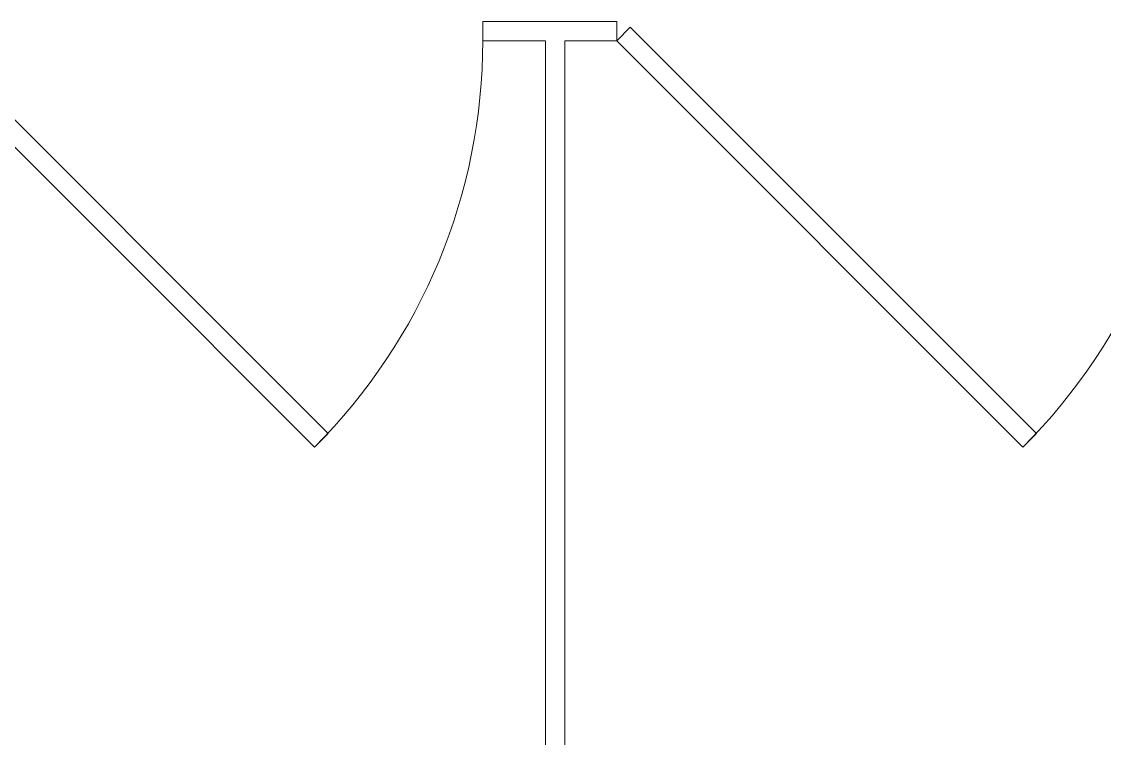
# Model space of a CAD drawing. Header units: inches. Extents: x 1756 to 10721, y -35 to 3002.
# Drawn here: x 9309.1 to 9365.6, y 1724.4 to 1761.8 of the extents above; entities that cross this region are included whole.
import ezdxf

# ---------------------------------------------------------------- set-up
doc = ezdxf.new("R2010")
doc.units = ezdxf.units.IN
doc.header["$MEASUREMENT"] = 0
for name, color, linetype, lineweight in [('A-FINE', 250, 'Continuous', 9), ('A-THIN', 250, 'Continuous', 9), ('USB 03_modified_dwg', 252, 'Continuous', 9)]:
    doc.layers.add(name, color=color, linetype=linetype, lineweight=lineweight)

# ---------------------------------------------------------------- blocks, each defined once
blk = doc.blocks.new('USB 03_modified_dwg-397434-Overall Floor Plan')
at = {"layer": 'A-FINE', "flags": 128}
for points in [[(2258.569, 1569.585), (2259.276, 1570.292), (2280.489, 1549.079), (2279.782, 1548.372)], [(2295.569, 1569.585), (2296.276, 1570.292), (2317.489, 1549.079), (2316.782, 1548.372)]]:
    blk.add_lwpolyline(points, close=True, dxfattribs=at)
at = {"layer": 'A-FINE'}
for centre in [(2258.569, 1569.585), (2295.569, 1569.585)]:
    blk.add_arc(centre, 30, 315, 360, dxfattribs=at)
at = {"layer": 'A-THIN', "flags": 128}
blk.add_lwpolyline([(2295.569, 1569.585), (2295.569, 1570.585), (2291.831, 1570.585), (2288.569, 1570.585), (2288.569, 1569.585), (2291.852, 1569.585), (2291.852, 1506.585), (2292.852, 1506.585), (2292.852, 1569.585)], close=True, dxfattribs=at)

msp = doc.modelspace()

# ---------------------------------------------------------------- block references
at = {"layer": 'USB 03_modified_dwg', "color": 250}
msp.add_blockref('USB 03_modified_dwg-397434-Overall Floor Plan', (7044.571, 191.265), dxfattribs=at)

doc.saveas('drawing.dxf')
